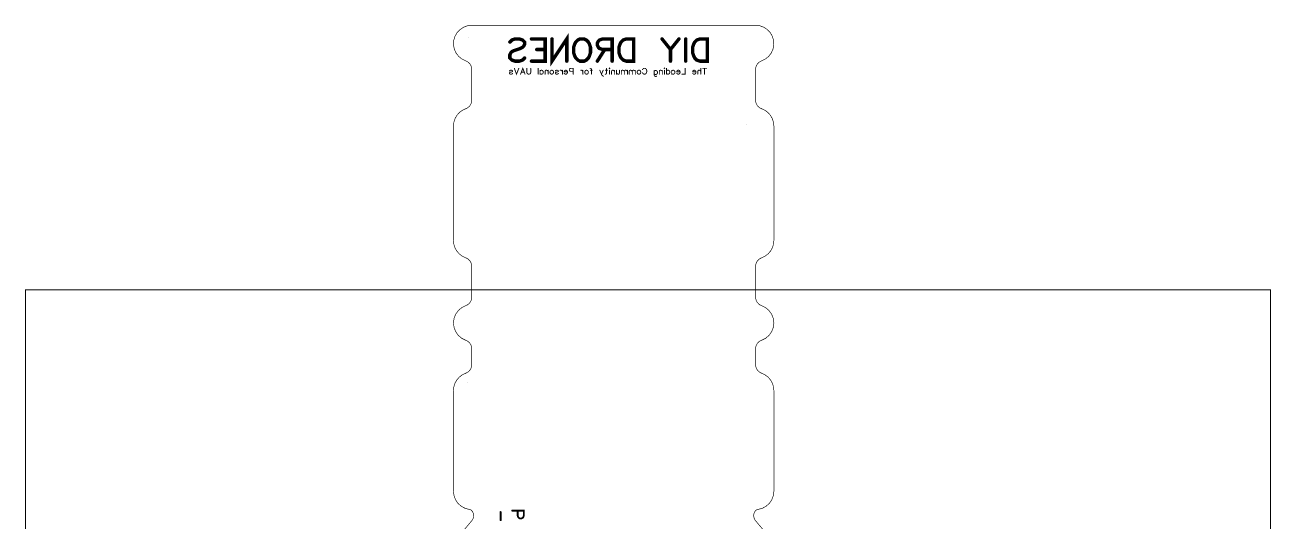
# Model space of a CAD drawing. Extents: x -129 to 144, y -158 to 158.
# Drawn here: x -128.6 to 143.6, y 49.5 to 157.8 of the extents above; entities that cross this region are included whole.
import ezdxf

# ---------------------------------------------------------------- set-up
doc = ezdxf.new("R2010")
doc.units = 0
for name, color, linetype in [('Board_Outline', 13, 'CONTINUOUS'), ('Bottom_Assy', 12, 'CONTINUOUS'), ('Top_Assy', 1, 'CONTINUOUS')]:
    doc.layers.add(name, color=color, linetype=linetype)

msp = doc.modelspace()

# ---------------------------------------------------------------- linework, layer by layer
at = {"layer": 'Board_Outline', "linetype": 'CONTINUOUS'}
for points, const_width in [([(52.5187, 23.9323), (31, 49.5777), (30.8022, 49.8692), (30.6677, 50.1949), (30.602, 50.541), (30.6079, 50.8933), (30.6853, 51.2371), (30.8307, 51.558), (30.916, 51.682), (31.0189, 51.7918), (31.1372, 51.8849), (31.2681, 51.9592), (31.4086, 52.0129), (31.5557, 52.045), (32.4761, 52.2885), (33.3128, 52.7426), (34.0186, 53.3816), (34.5533, 54.1693), (34.8868, 55.061), (35, 56.0063), (35, 78.006), (34.9161, 78.8209), (34.6679, 79.6016), (34.266, 80.3154), (33.727, 80.9323), (33.0737, 81.4265), (32.3334, 81.7773), (31.9632, 81.9527), (31.6365, 82.1998), (31.367, 82.5083), (31.1661, 82.8652), (31.042, 83.2555), (31, 83.663), (31, 87.0993), (31.042, 87.5068), (31.166, 87.8971), (31.367, 88.254), (31.6365, 88.5625), (31.9632, 88.8096), (32.3334, 88.985), (33.2122, 89.4237), (33.9577, 90.0633), (34.5248, 90.8654), (34.8794, 91.7814), (35, 92.7563), (34.8794, 93.7312), (34.5248, 94.6472), (33.9577, 95.4493), (33.2123, 96.0889), (32.3334, 96.5276), (31.9632, 96.7029), (31.6365, 96.95), (31.367, 97.2584), (31.166, 97.6152), (31.0419, 98.0055), (31, 98.413), (31, 105.0997), (31.0419, 105.5071), (31.166, 105.8974), (31.367, 106.2543), (31.6365, 106.5627), (31.9632, 106.8097), (32.3334, 106.985), (33.0736, 107.3358), (33.727, 107.83), (34.2659, 108.4469), (34.6679, 109.1607), (34.9161, 109.9414), (35, 110.7563), (35, 135.756), (34.9162, 136.5709), (34.6681, 137.3517), (34.2661, 138.0655), (33.7271, 138.6824), (33.0737, 139.1766), (32.3334, 139.5273), (31.9632, 139.7027), (31.6365, 139.9498), (31.367, 140.2583), (31.1661, 140.6152), (31.042, 141.0055), (31, 141.413), (31, 148.0993), (31.042, 148.5068), (31.166, 148.8971), (31.367, 149.254), (31.6365, 149.5625), (31.9632, 149.8096), (32.3334, 149.985), (33.1697, 150.3959), (33.8883, 150.9891), (34.4502, 151.7324), (34.8248, 152.5856), (34.9919, 153.5023), (34.9424, 154.4328), (34.6789, 155.3266), (34.2158, 156.1352), (33.5782, 156.8147), (32.8007, 157.3283), (31.9255, 157.648), (31, 157.7566), (-31, 157.7567), (-31.9255, 157.6481), (-32.8007, 157.3283), (-33.5782, 156.8147), (-34.2158, 156.1352), (-34.6789, 155.3266), (-34.9424, 154.4328), (-34.9919, 153.5023), (-34.8248, 152.5856), (-34.4501, 151.7324), (-33.8883, 150.989), (-33.1697, 150.3958), (-32.3333, 149.985), (-31.9632, 149.8096), (-31.6365, 149.5625), (-31.367, 149.254), (-31.166, 148.8971), (-31.0419, 148.5068), (-31, 148.0993), (-31, 141.413), (-31.042, 141.0056), (-31.166, 140.6152), (-31.367, 140.2583), (-31.6365, 139.9498), (-31.9632, 139.7027), (-32.3333, 139.5273), (-33.0737, 139.1767), (-33.7271, 138.6825), (-34.2661, 138.0655), (-34.6681, 137.3517), (-34.9162, 136.5709), (-35, 135.756), (-35, 110.7563), (-34.9161, 109.9414), (-34.6679, 109.1607), (-34.2659, 108.4469), (-33.727, 107.83), (-33.0736, 107.3357), (-32.3333, 106.985), (-31.9632, 106.8097), (-31.6365, 106.5627), (-31.367, 106.2543), (-31.166, 105.8974), (-31.0419, 105.5071), (-31, 105.0996), (-31, 98.413)], 0.14), ([(-29.5, 153.756), (-29.701, 153.006), (-30.25, 152.457), (-31, 152.256), (-31.75, 152.457), (-32.299, 153.006), (-32.5, 153.756), (-32.299, 154.506), (-31.75, 155.055), (-31, 155.256), (-30.25, 155.055), (-29.7009, 154.506), (-29.5, 153.756)], 0.0003), ([(-29.5, 153.756), (-29.701, 153.006), (-30.25, 152.457), (-31, 152.256), (-31.75, 152.457), (-32.299, 153.006), (-32.5, 153.756), (-32.299, 154.506), (-31.75, 155.055), (-31, 155.256), (-30.25, 155.055), (-29.7009, 154.506), (-29.5, 153.756)], 0.0003), ([(32.5, 153.756), (32.299, 153.006), (31.75, 152.457), (31, 152.256), (30.25, 152.457), (29.701, 153.006), (29.5, 153.756), (29.701, 154.506), (30.25, 155.055), (31, 155.256), (31.75, 155.055), (32.2991, 154.506), (32.5, 153.756)], 0.0003), ([(32.5, 153.756), (32.299, 153.006), (31.75, 152.457), (31, 152.256), (30.25, 152.457), (29.701, 153.006), (29.5, 153.756), (29.701, 154.506), (30.25, 155.055), (31, 155.256), (31.75, 155.055), (32.2991, 154.506), (32.5, 153.756)], 0.0003), ([(-29, 135.756), (-29.1981, 136.6238), (-29.753, 137.3197), (-30.555, 137.7059), (-31.445, 137.7059), (-32.247, 137.3196), (-32.8019, 136.6237), (-33, 135.756), (-33, 110.7563), (-32.8018, 109.8887), (-32.2469, 109.1929), (-31.445, 108.8068), (-30.555, 108.8068), (-29.7531, 109.1929), (-29.1982, 109.8887), (-29, 110.7563), (-29, 135.756)], 0.0003), ([(-29, 135.756), (-29.1981, 136.6238), (-29.753, 137.3197), (-30.555, 137.7059), (-31.445, 137.7059), (-32.247, 137.3196), (-32.8019, 136.6237), (-33, 135.756), (-33, 110.7563), (-32.8018, 109.8887), (-32.2469, 109.1929), (-31.445, 108.8068), (-30.555, 108.8068), (-29.7531, 109.1929), (-29.1982, 109.8887), (-29, 110.7563), (-29, 135.756)], 0.0003), ([(29, 135.756), (29, 110.7563), (29.1982, 109.8887), (29.7531, 109.1929), (30.555, 108.8068), (31.445, 108.8068), (32.2469, 109.1929), (32.8018, 109.8887), (33, 110.7563), (33, 135.756), (32.8019, 136.6238), (32.247, 137.3197), (31.445, 137.7059), (30.555, 137.7059), (29.753, 137.3196), (29.1981, 136.6237), (29, 135.756)], 0.0003), ([(29, 135.756), (29, 110.7563), (29.1982, 109.8887), (29.7531, 109.1929), (30.555, 108.8068), (31.445, 108.8068), (32.2469, 109.1929), (32.8018, 109.8887), (33, 110.7563), (33, 135.756), (32.8019, 136.6238), (32.247, 137.3197), (31.445, 137.7059), (30.555, 137.7059), (29.753, 137.3196), (29.1981, 136.6237), (29, 135.756)], 0.0003), ([(-31, 98.413), (-31.0419, 98.0056), (-31.166, 97.6152), (-31.367, 97.2584), (-31.6365, 96.95), (-31.9631, 96.7029), (-32.3333, 96.5276), (-33.2122, 96.089), (-33.9577, 95.4493), (-34.5248, 94.6473), (-34.8794, 93.7312), (-35, 92.7563), (-34.8794, 91.7814), (-34.5248, 90.8654), (-33.9577, 90.0633), (-33.2122, 89.4237), (-32.3333, 88.985), (-31.9632, 88.8096), (-31.6365, 88.5625), (-31.367, 88.254), (-31.166, 87.8971), (-31.0419, 87.5068), (-31, 87.0993), (-31, 83.663), (-31.042, 83.2556), (-31.166, 82.8652), (-31.367, 82.5083), (-31.6365, 82.1998), (-31.9632, 81.9527), (-32.3333, 81.7773), (-33.0737, 81.4266), (-33.727, 80.9324), (-34.266, 80.3154), (-34.6679, 79.6016), (-34.9161, 78.8209), (-35, 78.006), (-35, 56.0063), (-34.8868, 55.061), (-34.5533, 54.1693), (-34.0186, 53.3816), (-33.3128, 52.7426), (-32.476, 52.2885), (-31.5556, 52.045), (-31.4086, 52.0129), (-31.268, 51.9591), (-31.1371, 51.8849), (-31.0189, 51.7918), (-30.9159, 51.682), (-30.8306, 51.558), (-30.6852, 51.2371), (-30.6079, 50.8933), (-30.602, 50.541), (-30.6677, 50.1949), (-30.8022, 49.8692), (-31, 49.5776), (-52.5187, 23.9323)], 0.14), ([(-29.5, 92.7567), (-29.701, 92.0067), (-30.25, 91.4576), (-31, 91.2567), (-31.75, 91.4576), (-32.299, 92.0066), (-32.5, 92.7566), (-32.299, 93.5067), (-31.75, 94.0557), (-31, 94.2567), (-30.25, 94.0557), (-29.7009, 93.5066), (-29.5, 92.7566)], 0.0003), ([(-29.5, 92.7567), (-29.701, 92.0067), (-30.25, 91.4576), (-31, 91.2567), (-31.75, 91.4576), (-32.299, 92.0066), (-32.5, 92.7566), (-32.299, 93.5067), (-31.75, 94.0557), (-31, 94.2567), (-30.25, 94.0557), (-29.7009, 93.5066), (-29.5, 92.7566)], 0.0003), ([(32.5, 92.7567), (32.299, 92.0067), (31.75, 91.4576), (31, 91.2567), (30.25, 91.4576), (29.701, 92.0066), (29.5, 92.7566), (29.701, 93.5067), (30.25, 94.0557), (31, 94.2567), (31.75, 94.0557), (32.2991, 93.5066), (32.5, 92.7566)], 0.0003), ([(32.5, 92.7567), (32.299, 92.0067), (31.75, 91.4576), (31, 91.2567), (30.25, 91.4576), (29.701, 92.0066), (29.5, 92.7566), (29.701, 93.5067), (30.25, 94.0557), (31, 94.2567), (31.75, 94.0557), (32.2991, 93.5066), (32.5, 92.7566)], 0.0003), ([(-29, 56.0063), (-29, 78.006), (-29.1981, 78.8738), (-29.753, 79.5697), (-30.555, 79.9559), (-31.445, 79.9559), (-32.247, 79.5696), (-32.8019, 78.8737), (-33, 78.006), (-33, 56.0063), (-32.8019, 55.1386), (-32.247, 54.4427), (-31.445, 54.0565), (-30.555, 54.0565), (-29.753, 54.4427), (-29.198, 55.1385), (-29, 56.0063)], 0.0003), ([(-29, 56.0063), (-29, 78.006), (-29.1981, 78.8738), (-29.753, 79.5697), (-30.555, 79.9559), (-31.445, 79.9559), (-32.247, 79.5696), (-32.8019, 78.8737), (-33, 78.006), (-33, 56.0063), (-32.8019, 55.1386), (-32.247, 54.4427), (-31.445, 54.0565), (-30.555, 54.0565), (-29.753, 54.4427), (-29.198, 55.1385), (-29, 56.0063)], 0.0003), ([(29, 56.0063), (29.1981, 55.1386), (29.753, 54.4427), (30.555, 54.0565), (31.445, 54.0565), (32.247, 54.4427), (32.802, 55.1385), (33, 56.0063), (33, 78.006), (32.8019, 78.8738), (32.247, 79.5697), (31.445, 79.9559), (30.555, 79.9559), (29.753, 79.5696), (29.1981, 78.8737), (29, 78.006), (29, 56.0063)], 0.0003), ([(29, 56.0063), (29.1981, 55.1386), (29.753, 54.4427), (30.555, 54.0565), (31.445, 54.0565), (32.247, 54.4427), (32.802, 55.1385), (33, 56.0063), (33, 78.006), (32.8019, 78.8738), (32.247, 79.5697), (31.445, 79.9559), (30.555, 79.9559), (29.753, 79.5696), (29.1981, 78.8737), (29, 78.006), (29, 56.0063)], 0.0003)]:
    msp.add_lwpolyline(points, dxfattribs=dict(at, const_width=const_width))
at = {"layer": 'Board_Outline', "linetype": 'CONTINUOUS', "const_width": 0.0002}
for points in [[(-29.5001, 153.756, 1), (-29.4999, 153.756, 1), (-29.5001, 153.756, 1)], [(-29.5001, 153.756, 1), (-29.4999, 153.756, 1), (-29.5001, 153.756, 1)], [(32.4999, 153.756, 1), (32.5001, 153.756, 1), (32.4999, 153.756, 1)], [(32.4999, 153.756, 1), (32.5001, 153.756, 1), (32.4999, 153.756, 1)], [(-29.0001, 135.756, 1), (-28.9999, 135.756, 1), (-29.0001, 135.756, 1)], [(-29.0001, 135.756, 1), (-28.9999, 135.756, 1), (-29.0001, 135.756, 1)], [(28.9999, 135.756, 1), (29.0001, 135.756, 1), (28.9999, 135.756, 1)], [(28.9999, 135.756, 1), (29.0001, 135.756, 1), (28.9999, 135.756, 1)], [(-29.5001, 92.7567, 1), (-29.4999, 92.7567, 1), (-29.5001, 92.7567, 1)], [(-29.5001, 92.7567, 1), (-29.4999, 92.7567, 1), (-29.5001, 92.7567, 1)], [(32.4999, 92.7567, 1), (32.5001, 92.7567, 1), (32.4999, 92.7567, 1)], [(32.4999, 92.7567, 1), (32.5001, 92.7567, 1), (32.4999, 92.7567, 1)], [(-29.0001, 56.0063, 1), (-28.9999, 56.0063, 1), (-29.0001, 56.0063, 1)], [(-29.0001, 56.0063, 1), (-28.9999, 56.0063, 1), (-29.0001, 56.0063, 1)], [(28.9999, 56.0063, 1), (29.0001, 56.0063, 1), (28.9999, 56.0063, 1)], [(28.9999, 56.0063, 1), (29.0001, 56.0063, 1), (28.9999, 56.0063, 1)]]:
    msp.add_lwpolyline(points, format="xyb", dxfattribs=at)
at = {"layer": 'Bottom_Assy', "linetype": 'CONTINUOUS'}
for points, const_width in [([(-13.4723, 154.7692), (-13.4723, 149.92), (-10.2395, 154.7692), (-10.2395, 149.92)], 0.7451), ([(-22.6835, 154.0757), (-22.2247, 154.5398), (-21.5312, 154.7692), (-20.6084, 154.7692), (-19.9149, 154.5398), (-19.4507, 154.0757), (-19.4507, 153.6169), (-19.6855, 153.1528), (-19.9149, 152.9234), (-20.3736, 152.694), (-21.7606, 152.2299), (-22.2247, 152.0005), (-22.4541, 151.7658), (-22.6835, 151.307), (-22.6835, 150.6135), (-22.2247, 150.1548), (-21.5312, 149.92), (-20.6084, 149.92), (-19.9149, 150.1548), (-19.4507, 150.6135)], 0.7451), ([(-17.9605, 154.7692), (-14.9625, 154.7692), (-14.9625, 149.92), (-17.9605, 149.92)], 0.7451), ([(-14.9625, 152.4593), (-16.8083, 152.4593)], 0.7451), ([(-6.4448, 154.7692), (-5.9807, 154.5398), (-5.5219, 154.0757), (-5.2872, 153.6169), (-5.0578, 152.9234), (-5.0578, 151.7658), (-5.2872, 151.0777), (-5.5219, 150.6135), (-5.9807, 150.1548), (-6.4448, 149.92), (-7.3677, 149.92), (-7.8264, 150.1548), (-8.2905, 150.6135), (-8.5199, 151.0777), (-8.7493, 151.7658), (-8.7493, 152.9234), (-8.5199, 153.6169), (-8.2905, 154.0757), (-7.8264, 154.5398), (-7.3677, 154.7692), (-6.4448, 154.7692)], 0.7451), ([(-0.3348, 152.4593), (-2.41, 152.4593), (-3.1035, 152.694), (-3.3382, 152.9234), (-3.5676, 153.3822), (-3.5676, 153.8463), (-3.3382, 154.3051), (-3.1035, 154.5398), (-2.41, 154.7692), (-0.3348, 154.7692), (-0.3348, 149.92)], 0.7451), ([(-1.9512, 152.4593), (-3.5676, 149.92)], 0.7451), ([(4.3882, 154.7692), (4.3882, 149.92), (2.7718, 149.92), (2.0783, 150.1548), (1.6142, 150.6135), (1.3848, 151.0777), (1.1554, 151.7658), (1.1554, 152.9234), (1.3848, 153.6169), (1.6142, 154.0757), (2.0783, 154.5398), (2.7718, 154.7692), (4.3882, 154.7692)], 0.7451), ([(10.5693, 154.7692), (12.4151, 152.4593)], 0.7451), ([(14.2609, 154.7692), (12.4151, 152.4593), (12.4151, 149.92)], 0.7451), ([(15.7511, 154.7692), (15.7511, 149.92)], 0.7451), ([(20.4741, 154.7692), (20.4741, 149.92), (18.8577, 149.92), (18.1642, 150.1548), (17.7001, 150.6135), (17.4707, 151.0777), (17.2413, 151.7658), (17.2413, 152.9234), (17.4707, 153.6169), (17.7001, 154.0757), (18.1642, 154.5398), (18.8577, 154.7692), (20.4741, 154.7692)], 0.7451), ([(-22.762, 147.7475), (-22.7016, 147.8696), (-22.5191, 147.93), (-22.3366, 147.93), (-22.1541, 147.8696), (-22.0937, 147.7475), (-22.1541, 147.6267), (-22.2762, 147.565), (-22.5795, 147.5046), (-22.7016, 147.4442), (-22.762, 147.3221), (-22.762, 147.2617), (-22.7016, 147.141), (-22.5191, 147.0792), (-22.3366, 147.0792), (-22.1541, 147.141), (-22.0937, 147.2617)], 0.1961), ([(-20.7301, 148.3553), (-21.2158, 147.0792), (-21.7016, 148.3553)], 0.1961), ([(-20.338, 147.0792), (-19.8508, 148.3553), (-19.3651, 147.0792)], 0.1961), ([(-19.5476, 147.5046), (-20.1555, 147.5046)], 0.1961), ([(-18.1222, 148.3553), (-18.1222, 147.4442), (-18.1826, 147.2617), (-18.3047, 147.141), (-18.4872, 147.0792), (-18.6079, 147.0792), (-18.7904, 147.141), (-18.9126, 147.2617), (-18.9729, 147.4442), (-18.9729, 148.3553)], 0.1961), ([(-16.4956, 148.3553), (-16.4956, 147.0792)], 0.1961), ([(-16.1034, 147.93), (-16.1034, 147.0792)], 0.1961), ([(-16.1034, 147.7475), (-15.9827, 147.8696), (-15.8606, 147.93), (-15.6795, 147.93), (-15.5573, 147.8696), (-15.4366, 147.7475), (-15.3748, 147.565), (-15.3748, 147.4442), (-15.4366, 147.2617), (-15.5573, 147.141), (-15.6795, 147.0792), (-15.8606, 147.0792), (-15.9827, 147.141), (-16.1034, 147.2617)], 0.1961), ([(-14.3144, 147.6871), (-14.4969, 147.8696), (-14.6191, 147.93), (-14.8002, 147.93), (-14.9223, 147.8696), (-14.9827, 147.6871), (-14.9827, 147.0792)], 0.1961), ([(-14.3144, 147.93), (-14.3144, 147.0792)], 0.1961), ([(-13.4351, 147.93), (-13.3144, 147.8696), (-13.1923, 147.7475), (-13.1319, 147.565), (-13.1319, 147.4442), (-13.1923, 147.2617), (-13.3144, 147.141), (-13.4351, 147.0792), (-13.6176, 147.0792), (-13.7398, 147.141), (-13.8605, 147.2617), (-13.9223, 147.4442), (-13.9223, 147.565), (-13.8605, 147.7475), (-13.7398, 147.8696), (-13.6176, 147.93), (-13.4351, 147.93)], 0.1961), ([(-12.7398, 147.7475), (-12.6794, 147.8696), (-12.4969, 147.93), (-12.3144, 147.93), (-12.1319, 147.8696), (-12.0715, 147.7475), (-12.1319, 147.6267), (-12.254, 147.565), (-12.5573, 147.5046), (-12.6794, 147.4442), (-12.7398, 147.3221), (-12.7398, 147.2617), (-12.6794, 147.141), (-12.4969, 147.0792), (-12.3144, 147.0792), (-12.1319, 147.141), (-12.0715, 147.2617)], 0.1961), ([(-11.1922, 147.565), (-11.254, 147.7475), (-11.3747, 147.8696), (-11.4969, 147.93), (-11.6794, 147.93)], 0.1961), ([(-11.1922, 147.93), (-11.1922, 147.0792)], 0.1961), ([(-10.0715, 147.565), (-10.8001, 147.565), (-10.8001, 147.6871), (-10.7397, 147.8092), (-10.6794, 147.8696), (-10.5572, 147.93), (-10.3747, 147.93), (-10.254, 147.8696), (-10.1319, 147.7475), (-10.0715, 147.565), (-10.0715, 147.4442), (-10.1319, 147.2617), (-10.254, 147.141), (-10.3747, 147.0792), (-10.5572, 147.0792), (-10.6794, 147.141), (-10.8001, 147.2617)], 0.1961), ([(-8.8286, 147.6871), (-9.3761, 147.6871), (-9.5572, 147.7475), (-9.619, 147.8092), (-9.6793, 147.93), (-9.6793, 148.1125), (-9.619, 148.2332), (-9.5572, 148.295), (-9.3761, 148.3553), (-8.8286, 148.3553), (-8.8286, 147.0792)], 0.1961), ([(-6.7148, 147.565), (-6.7766, 147.7475), (-6.8973, 147.8696), (-7.0195, 147.93), (-7.202, 147.93)], 0.1961), ([(-6.7148, 147.93), (-6.7148, 147.0792)], 0.1961), ([(-5.8356, 147.93), (-5.7148, 147.8696), (-5.5927, 147.7475), (-5.5323, 147.565), (-5.5323, 147.4442), (-5.5927, 147.2617), (-5.7148, 147.141), (-5.8356, 147.0792), (-6.0181, 147.0792), (-6.1402, 147.141), (-6.2609, 147.2617), (-6.3227, 147.4442), (-6.3227, 147.565), (-6.2609, 147.7475), (-6.1402, 147.8696), (-6.0181, 147.93), (-5.8356, 147.93)], 0.1961), ([(-5.1402, 148.3553), (-5.0194, 148.3553), (-4.8973, 148.295), (-4.8369, 148.1125), (-4.8369, 147.0792)], 0.1961), ([(-4.6544, 147.93), (-5.0798, 147.93)], 0.1961), ([(-3.0278, 147.93), (-2.6628, 147.0792)], 0.1961), ([(-2.2992, 147.93), (-2.6628, 147.0792), (-2.5421, 146.8364), (-2.4199, 146.7142), (-2.2992, 146.6539), (-2.2374, 146.6539)], 0.1961), ([(-1.5421, 148.3553), (-1.5421, 147.3221), (-1.6024, 147.141), (-1.7246, 147.0792), (-1.8453, 147.0792)], 0.1961), ([(-1.3596, 147.93), (-1.7849, 147.93)], 0.1961), ([(-0.8453, 148.3553), (-0.9056, 148.295), (-0.9674, 148.3553), (-0.9056, 148.4171), (-0.8453, 148.3553)], 0.1961), ([(-0.9056, 147.93), (-0.9056, 147.0792)], 0.1961), ([(0.2151, 147.6871), (0.0326, 147.8696), (-0.0895, 147.93), (-0.2706, 147.93), (-0.3927, 147.8696), (-0.4531, 147.6871), (-0.4531, 147.0792)], 0.1961), ([(0.2151, 147.93), (0.2151, 147.0792)], 0.1961), ([(1.2755, 147.93), (1.2755, 147.3221), (1.2151, 147.141), (1.093, 147.0792), (0.9105, 147.0792), (0.7898, 147.141), (0.6073, 147.3221)], 0.1961), ([(0.6073, 147.93), (0.6073, 147.0792)], 0.1961), ([(2.3373, 147.6871), (2.1548, 147.8696), (2.0327, 147.93), (1.8516, 147.93), (1.7294, 147.8696), (1.6677, 147.6871), (1.6677, 147.0792)], 0.1961), ([(3.0055, 147.6871), (2.823, 147.8696), (2.7009, 147.93), (2.5198, 147.93), (2.3977, 147.8696), (2.3373, 147.6871), (2.3373, 147.0792)], 0.1961), ([(3.0055, 147.93), (3.0055, 147.0792)], 0.1961), ([(4.0673, 147.6871), (3.8848, 147.8696), (3.7627, 147.93), (3.5816, 147.93), (3.4595, 147.8696), (3.3977, 147.6871), (3.3977, 147.0792)], 0.1961), ([(4.7356, 147.6871), (4.5531, 147.8696), (4.4309, 147.93), (4.2498, 147.93), (4.1277, 147.8696), (4.0673, 147.6871), (4.0673, 147.0792)], 0.1961), ([(4.7356, 147.93), (4.7356, 147.0792)], 0.1961), ([(5.6148, 147.93), (5.7356, 147.8696), (5.8577, 147.7475), (5.9181, 147.565), (5.9181, 147.4442), (5.8577, 147.2617), (5.7356, 147.141), (5.6148, 147.0792), (5.4323, 147.0792), (5.3102, 147.141), (5.1895, 147.2617), (5.1277, 147.4442), (5.1277, 147.565), (5.1895, 147.7475), (5.3102, 147.8696), (5.4323, 147.93), (5.6148, 147.93)], 0.1961), ([(6.3102, 148.0521), (6.3706, 148.1728), (6.4927, 148.295), (6.6135, 148.3553), (6.8563, 148.3553), (6.9785, 148.295), (7.0992, 148.1728), (7.161, 148.0521), (7.2213, 147.8696), (7.2213, 147.565), (7.161, 147.3839), (7.0992, 147.2617), (6.9785, 147.141), (6.8563, 147.0792), (6.6135, 147.0792), (6.4927, 147.141), (6.3706, 147.2617), (6.3102, 147.3839)], 0.1961), ([(8.848, 147.8696), (8.848, 146.8967), (8.9083, 146.7156), (8.9687, 146.6539), (9.0908, 146.5935), (9.2733, 146.5935), (9.394, 146.6539)], 0.1961), ([(8.848, 147.6871), (8.9687, 147.8078), (9.0908, 147.8696), (9.2733, 147.8696), (9.394, 147.8078), (9.5162, 147.6871), (9.5765, 147.5046), (9.5765, 147.3825), (9.5162, 147.2014), (9.394, 147.0792), (9.2733, 147.0189), (9.0908, 147.0189), (8.9687, 147.0792), (8.848, 147.2014)], 0.1961), ([(10.6369, 147.6871), (10.4544, 147.8696), (10.3323, 147.93), (10.1512, 147.93), (10.0291, 147.8696), (9.9687, 147.6871), (9.9687, 147.0792)], 0.1961), ([(10.6369, 147.93), (10.6369, 147.0792)], 0.1961), ([(11.1512, 148.3553), (11.0909, 148.295), (11.0291, 148.3553), (11.0909, 148.4171), (11.1512, 148.3553)], 0.1961), ([(11.0909, 147.93), (11.0909, 147.0792)], 0.1961), ([(11.5434, 148.3553), (11.5434, 147.0792)], 0.1961), ([(11.5434, 147.7475), (11.6641, 147.8696), (11.7862, 147.93), (11.9687, 147.93), (12.0895, 147.8696), (12.2116, 147.7475), (12.272, 147.565), (12.272, 147.4442), (12.2116, 147.2617), (12.0895, 147.141), (11.9687, 147.0792), (11.7862, 147.0792), (11.6641, 147.141), (11.5434, 147.2617)], 0.1961), ([(12.6641, 147.93), (12.6641, 147.0792)], 0.1961), ([(12.6641, 147.7475), (12.7849, 147.8696), (12.907, 147.93), (13.0881, 147.93), (13.2102, 147.8696), (13.331, 147.7475), (13.3927, 147.565), (13.3927, 147.4442), (13.331, 147.2617), (13.2102, 147.141), (13.0881, 147.0792), (12.907, 147.0792), (12.7849, 147.141), (12.6641, 147.2617)], 0.1961), ([(14.5135, 147.565), (13.7849, 147.565), (13.7849, 147.6871), (13.8453, 147.8092), (13.9056, 147.8696), (14.0278, 147.93), (14.2103, 147.93), (14.331, 147.8696), (14.4531, 147.7475), (14.5135, 147.565), (14.5135, 147.4442), (14.4531, 147.2617), (14.331, 147.141), (14.2103, 147.0792), (14.0278, 147.0792), (13.9056, 147.141), (13.7849, 147.2617)], 0.1961), ([(15.6342, 148.3553), (15.6342, 147.0792), (14.9056, 147.0792)], 0.1961), ([(17.9895, 147.565), (17.2609, 147.565), (17.2609, 147.6871), (17.3212, 147.8092), (17.3816, 147.8696), (17.5037, 147.93), (17.6862, 147.93), (17.807, 147.8696), (17.9291, 147.7475), (17.9895, 147.565), (17.9895, 147.4442), (17.9291, 147.2617), (17.807, 147.141), (17.6862, 147.0792), (17.5037, 147.0792), (17.3816, 147.141), (17.2609, 147.2617)], 0.1961), ([(19.0498, 147.6871), (18.8673, 147.8696), (18.7452, 147.93), (18.5627, 147.93), (18.442, 147.8696), (18.3816, 147.6871), (18.3816, 147.0792)], 0.1961), ([(19.0498, 148.3553), (19.0498, 147.0792)], 0.1961), ([(20.2927, 148.3553), (19.442, 148.3553)], 0.1961), ([(19.8674, 148.3553), (19.8674, 147.0792)], 0.1961)]:
    msp.add_lwpolyline(points, dxfattribs=dict(at, const_width=const_width))
for points, const_width in [([(-22.8698, 154.0757, 1), (-22.4972, 154.0757, 1), (-22.8698, 154.0757, 1)], 0.3725), ([(-18.1468, 154.7692, 1), (-17.7743, 154.7692, 1), (-18.1468, 154.7692, 1)], 0.3725), ([(-16.9945, 152.4593, 1), (-16.622, 152.4593, 1), (-16.9945, 152.4593, 1)], 0.3725), ([(-15.1488, 152.4593, 1), (-14.7762, 152.4593, 1), (-15.1488, 152.4593, 1)], 0.3725), ([(-13.6586, 154.7692, 1), (-13.286, 154.7692, 1), (-13.6586, 154.7692, 1)], 0.3725), ([(-6.631, 154.7692, 1), (-6.2585, 154.7692, 1), (-6.631, 154.7692, 1)], 0.3725), ([(-2.1375, 152.4593, 1), (-1.7649, 152.4593, 1), (-2.1375, 152.4593, 1)], 0.3725), ([(-0.5211, 152.4593, 1), (-0.1485, 152.4593, 1), (-0.5211, 152.4593, 1)], 0.3725), ([(4.2019, 154.7692, 1), (4.5745, 154.7692, 1), (4.2019, 154.7692, 1)], 0.3725), ([(10.3831, 154.7692, 1), (10.7556, 154.7692, 1), (10.3831, 154.7692, 1)], 0.3725), ([(12.2288, 152.4593, 1), (12.6014, 152.4593, 1), (12.2288, 152.4593, 1)], 0.3725), ([(14.0746, 154.7692, 1), (14.4472, 154.7692, 1), (14.0746, 154.7692, 1)], 0.3725), ([(15.5648, 154.7692, 1), (15.9374, 154.7692, 1), (15.5648, 154.7692, 1)], 0.3725), ([(20.2878, 154.7692, 1), (20.6603, 154.7692, 1), (20.2878, 154.7692, 1)], 0.3725), ([(-19.637, 150.6135, 1), (-19.2645, 150.6135, 1), (-19.637, 150.6135, 1)], 0.3725), ([(-18.1468, 149.92, 1), (-17.7743, 149.92, 1), (-18.1468, 149.92, 1)], 0.3725), ([(-10.4258, 149.92, 1), (-10.0532, 149.92, 1), (-10.4258, 149.92, 1)], 0.3725), ([(-3.7538, 149.92, 1), (-3.3813, 149.92, 1), (-3.7538, 149.92, 1)], 0.3725), ([(-0.5211, 149.92, 1), (-0.1485, 149.92, 1), (-0.5211, 149.92, 1)], 0.3725), ([(12.2288, 149.92, 1), (12.6014, 149.92, 1), (12.2288, 149.92, 1)], 0.3725), ([(15.5648, 149.92, 1), (15.9374, 149.92, 1), (15.5648, 149.92, 1)], 0.3725), ([(-22.811, 147.7475, 1), (-22.7129, 147.7475, 1), (-22.811, 147.7475, 1)], 0.098), ([(-22.1427, 147.2617, 1), (-22.0447, 147.2617, 1), (-22.1427, 147.2617, 1)], 0.098), ([(-21.7506, 148.3553, 1), (-21.6526, 148.3553, 1), (-21.7506, 148.3553, 1)], 0.098), ([(-20.7791, 148.3553, 1), (-20.6811, 148.3553, 1), (-20.7791, 148.3553, 1)], 0.098), ([(-20.387, 147.0792, 1), (-20.2889, 147.0792, 1), (-20.387, 147.0792, 1)], 0.098), ([(-20.2045, 147.5046, 1), (-20.1064, 147.5046, 1), (-20.2045, 147.5046, 1)], 0.098), ([(-19.5966, 147.5046, 1), (-19.4986, 147.5046, 1), (-19.5966, 147.5046, 1)], 0.098), ([(-19.4141, 147.0792, 1), (-19.3161, 147.0792, 1), (-19.4141, 147.0792, 1)], 0.098), ([(-19.022, 148.3553, 1), (-18.9239, 148.3553, 1), (-19.022, 148.3553, 1)], 0.098), ([(-18.1712, 148.3553, 1), (-18.0732, 148.3553, 1), (-18.1712, 148.3553, 1)], 0.098), ([(-16.5446, 148.3553, 1), (-16.4466, 148.3553, 1), (-16.5446, 148.3553, 1)], 0.098), ([(-16.5446, 147.0792, 1), (-16.4466, 147.0792, 1), (-16.5446, 147.0792, 1)], 0.098), ([(-16.1524, 147.93, 1), (-16.0544, 147.93, 1), (-16.1524, 147.93, 1)], 0.098), ([(-16.1524, 147.7475, 1), (-16.0544, 147.7475, 1), (-16.1524, 147.7475, 1)], 0.098), ([(-16.1524, 147.2617, 1), (-16.0544, 147.2617, 1), (-16.1524, 147.2617, 1)], 0.098), ([(-16.1524, 147.0792, 1), (-16.0544, 147.0792, 1), (-16.1524, 147.0792, 1)], 0.098), ([(-15.0317, 147.0792, 1), (-14.9337, 147.0792, 1), (-15.0317, 147.0792, 1)], 0.098), ([(-14.3635, 147.93, 1), (-14.2654, 147.93, 1), (-14.3635, 147.93, 1)], 0.098), ([(-14.3635, 147.6871, 1), (-14.2654, 147.6871, 1), (-14.3635, 147.6871, 1)], 0.098), ([(-14.3635, 147.0792, 1), (-14.2654, 147.0792, 1), (-14.3635, 147.0792, 1)], 0.098), ([(-13.4842, 147.93, 1), (-13.3861, 147.93, 1), (-13.4842, 147.93, 1)], 0.098), ([(-12.7888, 147.7475, 1), (-12.6907, 147.7475, 1), (-12.7888, 147.7475, 1)], 0.098), ([(-12.1205, 147.2617, 1), (-12.0225, 147.2617, 1), (-12.1205, 147.2617, 1)], 0.098), ([(-11.7284, 147.93, 1), (-11.6304, 147.93, 1), (-11.7284, 147.93, 1)], 0.098), ([(-11.2413, 147.93, 1), (-11.1432, 147.93, 1), (-11.2413, 147.93, 1)], 0.098), ([(-11.2413, 147.565, 1), (-11.1432, 147.565, 1), (-11.2413, 147.565, 1)], 0.098), ([(-11.2413, 147.0792, 1), (-11.1432, 147.0792, 1), (-11.2413, 147.0792, 1)], 0.098), ([(-10.8491, 147.2617, 1), (-10.7511, 147.2617, 1), (-10.8491, 147.2617, 1)], 0.098), ([(-10.1205, 147.565, 1), (-10.0225, 147.565, 1), (-10.1205, 147.565, 1)], 0.098), ([(-8.8776, 147.6871, 1), (-8.7796, 147.6871, 1), (-8.8776, 147.6871, 1)], 0.098), ([(-8.8776, 147.0792, 1), (-8.7796, 147.0792, 1), (-8.8776, 147.0792, 1)], 0.098), ([(-7.251, 147.93, 1), (-7.153, 147.93, 1), (-7.251, 147.93, 1)], 0.098), ([(-6.7639, 147.93, 1), (-6.6658, 147.93, 1), (-6.7639, 147.93, 1)], 0.098), ([(-6.7639, 147.565, 1), (-6.6658, 147.565, 1), (-6.7639, 147.565, 1)], 0.098), ([(-6.7639, 147.0792, 1), (-6.6658, 147.0792, 1), (-6.7639, 147.0792, 1)], 0.098), ([(-5.8846, 147.93, 1), (-5.7865, 147.93, 1), (-5.8846, 147.93, 1)], 0.098), ([(-5.1892, 148.3553, 1), (-5.0911, 148.3553, 1), (-5.1892, 148.3553, 1)], 0.098), ([(-5.1288, 147.93, 1), (-5.0308, 147.93, 1), (-5.1288, 147.93, 1)], 0.098), ([(-4.886, 147.0792, 1), (-4.7879, 147.0792, 1), (-4.886, 147.0792, 1)], 0.098), ([(-4.7035, 147.93, 1), (-4.6054, 147.93, 1), (-4.7035, 147.93, 1)], 0.098), ([(-3.0768, 147.93, 1), (-2.9788, 147.93, 1), (-3.0768, 147.93, 1)], 0.098), ([(-2.7118, 147.0792, 1), (-2.6138, 147.0792, 1), (-2.7118, 147.0792, 1)], 0.098), ([(-2.3482, 147.93, 1), (-2.2502, 147.93, 1), (-2.3482, 147.93, 1)], 0.098), ([(-1.8943, 147.0792, 1), (-1.7963, 147.0792, 1), (-1.8943, 147.0792, 1)], 0.098), ([(-1.8339, 147.93, 1), (-1.7359, 147.93, 1), (-1.8339, 147.93, 1)], 0.098), ([(-1.5911, 148.3553, 1), (-1.493, 148.3553, 1), (-1.5911, 148.3553, 1)], 0.098), ([(-1.4086, 147.93, 1), (-1.3105, 147.93, 1), (-1.4086, 147.93, 1)], 0.098), ([(-0.9547, 147.93, 1), (-0.8566, 147.93, 1), (-0.9547, 147.93, 1)], 0.098), ([(-0.9547, 147.0792, 1), (-0.8566, 147.0792, 1), (-0.9547, 147.0792, 1)], 0.098), ([(-0.8943, 148.3553, 1), (-0.7962, 148.3553, 1), (-0.8943, 148.3553, 1)], 0.098), ([(-0.5021, 147.0792, 1), (-0.4041, 147.0792, 1), (-0.5021, 147.0792, 1)], 0.098), ([(0.1661, 147.93, 1), (0.2641, 147.93, 1), (0.1661, 147.93, 1)], 0.098), ([(0.1661, 147.6871, 1), (0.2641, 147.6871, 1), (0.1661, 147.6871, 1)], 0.098), ([(0.1661, 147.0792, 1), (0.2641, 147.0792, 1), (0.1661, 147.0792, 1)], 0.098), ([(0.5583, 147.93, 1), (0.6563, 147.93, 1), (0.5583, 147.93, 1)], 0.098), ([(0.5583, 147.3221, 1), (0.6563, 147.3221, 1), (0.5583, 147.3221, 1)], 0.098), ([(0.5583, 147.0792, 1), (0.6563, 147.0792, 1), (0.5583, 147.0792, 1)], 0.098), ([(1.2265, 147.93, 1), (1.3245, 147.93, 1), (1.2265, 147.93, 1)], 0.098), ([(1.6186, 147.0792, 1), (1.7167, 147.0792, 1), (1.6186, 147.0792, 1)], 0.098), ([(2.2883, 147.6871, 1), (2.3863, 147.6871, 1), (2.2883, 147.6871, 1)], 0.098), ([(2.2883, 147.0792, 1), (2.3863, 147.0792, 1), (2.2883, 147.0792, 1)], 0.098), ([(2.9565, 147.93, 1), (3.0546, 147.93, 1), (2.9565, 147.93, 1)], 0.098), ([(2.9565, 147.6871, 1), (3.0546, 147.6871, 1), (2.9565, 147.6871, 1)], 0.098), ([(2.9565, 147.0792, 1), (3.0546, 147.0792, 1), (2.9565, 147.0792, 1)], 0.098), ([(3.3487, 147.0792, 1), (3.4467, 147.0792, 1), (3.3487, 147.0792, 1)], 0.098), ([(4.0183, 147.6871, 1), (4.1163, 147.6871, 1), (4.0183, 147.6871, 1)], 0.098), ([(4.0183, 147.0792, 1), (4.1163, 147.0792, 1), (4.0183, 147.0792, 1)], 0.098), ([(4.6865, 147.93, 1), (4.7846, 147.93, 1), (4.6865, 147.93, 1)], 0.098), ([(4.6865, 147.6871, 1), (4.7846, 147.6871, 1), (4.6865, 147.6871, 1)], 0.098), ([(4.6865, 147.0792, 1), (4.7846, 147.0792, 1), (4.6865, 147.0792, 1)], 0.098), ([(5.5658, 147.93, 1), (5.6639, 147.93, 1), (5.5658, 147.93, 1)], 0.098), ([(6.2612, 148.0521, 1), (6.3593, 148.0521, 1), (6.2612, 148.0521, 1)], 0.098), ([(6.2612, 147.3839, 1), (6.3593, 147.3839, 1), (6.2612, 147.3839, 1)], 0.098), ([(8.7989, 147.8696, 1), (8.897, 147.8696, 1), (8.7989, 147.8696, 1)], 0.098), ([(8.7989, 147.6871, 1), (8.897, 147.6871, 1), (8.7989, 147.6871, 1)], 0.098), ([(8.7989, 147.2014, 1), (8.897, 147.2014, 1), (8.7989, 147.2014, 1)], 0.098), ([(9.9197, 147.0792, 1), (10.0177, 147.0792, 1), (9.9197, 147.0792, 1)], 0.098), ([(10.5879, 147.93, 1), (10.686, 147.93, 1), (10.5879, 147.93, 1)], 0.098), ([(10.5879, 147.6871, 1), (10.686, 147.6871, 1), (10.5879, 147.6871, 1)], 0.098), ([(10.5879, 147.0792, 1), (10.686, 147.0792, 1), (10.5879, 147.0792, 1)], 0.098), ([(11.0418, 147.93, 1), (11.1399, 147.93, 1), (11.0418, 147.93, 1)], 0.098), ([(11.0418, 147.0792, 1), (11.1399, 147.0792, 1), (11.0418, 147.0792, 1)], 0.098), ([(11.1022, 148.3553, 1), (11.2002, 148.3553, 1), (11.1022, 148.3553, 1)], 0.098), ([(11.4944, 148.3553, 1), (11.5924, 148.3553, 1), (11.4944, 148.3553, 1)], 0.098), ([(11.4944, 147.7475, 1), (11.5924, 147.7475, 1), (11.4944, 147.7475, 1)], 0.098), ([(11.4944, 147.2617, 1), (11.5924, 147.2617, 1), (11.4944, 147.2617, 1)], 0.098), ([(11.4944, 147.0792, 1), (11.5924, 147.0792, 1), (11.4944, 147.0792, 1)], 0.098), ([(12.6151, 147.93, 1), (12.7132, 147.93, 1), (12.6151, 147.93, 1)], 0.098), ([(12.6151, 147.7475, 1), (12.7132, 147.7475, 1), (12.6151, 147.7475, 1)], 0.098), ([(12.6151, 147.2617, 1), (12.7132, 147.2617, 1), (12.6151, 147.2617, 1)], 0.098), ([(12.6151, 147.0792, 1), (12.7132, 147.0792, 1), (12.6151, 147.0792, 1)], 0.098), ([(13.7359, 147.2617, 1), (13.8339, 147.2617, 1), (13.7359, 147.2617, 1)], 0.098), ([(14.4645, 147.565, 1), (14.5625, 147.565, 1), (14.4645, 147.565, 1)], 0.098), ([(14.8566, 147.0792, 1), (14.9547, 147.0792, 1), (14.8566, 147.0792, 1)], 0.098), ([(15.5852, 148.3553, 1), (15.6833, 148.3553, 1), (15.5852, 148.3553, 1)], 0.098), ([(17.2118, 147.2617, 1), (17.3099, 147.2617, 1), (17.2118, 147.2617, 1)], 0.098), ([(17.9404, 147.565, 1), (18.0385, 147.565, 1), (17.9404, 147.565, 1)], 0.098), ([(18.3326, 147.0792, 1), (18.4306, 147.0792, 1), (18.3326, 147.0792, 1)], 0.098), ([(19.0008, 148.3553, 1), (19.0989, 148.3553, 1), (19.0008, 148.3553, 1)], 0.098), ([(19.0008, 147.6871, 1), (19.0989, 147.6871, 1), (19.0008, 147.6871, 1)], 0.098), ([(19.0008, 147.0792, 1), (19.0989, 147.0792, 1), (19.0008, 147.0792, 1)], 0.098), ([(19.393, 148.3553, 1), (19.491, 148.3553, 1), (19.393, 148.3553, 1)], 0.098), ([(19.8183, 148.3553, 1), (19.9164, 148.3553, 1), (19.8183, 148.3553, 1)], 0.098), ([(19.8183, 147.0792, 1), (19.9164, 147.0792, 1), (19.8183, 147.0792, 1)], 0.098), ([(20.2437, 148.3553, 1), (20.3418, 148.3553, 1), (20.2437, 148.3553, 1)], 0.098), ([(-2.2865, 146.6539, 1), (-2.1884, 146.6539, 1), (-2.2865, 146.6539, 1)], 0.098), ([(9.345, 146.6539, 1), (9.4431, 146.6539, 1), (9.345, 146.6539, 1)], 0.098)]:
    msp.add_lwpolyline(points, format="xyb", dxfattribs=dict(at, const_width=const_width))
at = {"layer": 'Top_Assy', "linetype": 'CONTINUOUS'}
for points, const_width in [([(143.5, -100), (-128.5, -100), (-128.5, 100), (143.5, 100), (143.5, -100)], 0.25), ([(-20.9647, 51.7781), (-20.9647, 50.6831), (-20.8439, 50.3209), (-20.7204, 50.1974), (-20.4789, 50.0767), (-20.1139, 50.0767), (-19.8725, 50.1974), (-19.7489, 50.3209), (-19.6282, 50.6831), (-19.6282, 51.7781), (-22.1804, 51.7781)], 0.3922), ([(-24.7004, 49.749), (-24.7004, 51.4336)], 0.4706)]:
    msp.add_lwpolyline(points, dxfattribs=dict(at, const_width=const_width))
for points, const_width in [([(-22.2784, 51.7781, 1), (-22.0824, 51.7781, 1), (-22.2784, 51.7781, 1)], 0.1961), ([(-21.0627, 51.7781, 1), (-20.8666, 51.7781, 1), (-21.0627, 51.7781, 1)], 0.1961), ([(-24.8181, 51.4336, 1), (-24.5828, 51.4336, 1), (-24.8181, 51.4336, 1)], 0.2353), ([(-24.8181, 49.749, 1), (-24.5828, 49.749, 1), (-24.8181, 49.749, 1)], 0.2353)]:
    msp.add_lwpolyline(points, format="xyb", dxfattribs=dict(at, const_width=const_width))

doc.saveas('drawing.dxf')
